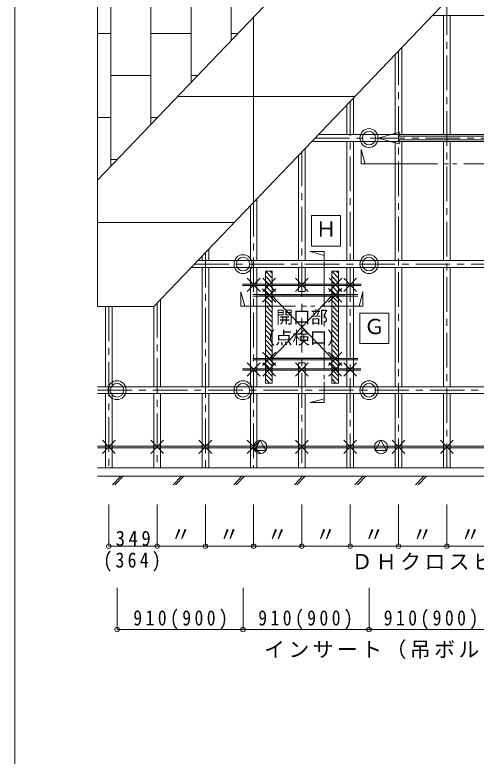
# Model space of a CAD drawing. Units: millimetres on the paper, enlarged 10 times, with parts at other scales. Extents: x -2077 to 2023, y -1433 to 1417.
# Drawn here: x -2077 to -1411, y -298 to 772 of the extents above; entities that cross this region are included whole.
import ezdxf
from ezdxf.enums import TextEntityAlignment as Align

# ---------------------------------------------------------------- set-up
doc = ezdxf.new("R2010")
doc.units = ezdxf.units.MM
doc.header["$LTSCALE"] = 10
doc.linetypes.add('CHAIN1', pattern=[8, 5, -1, 1, -1])
doc.linetypes.add('DOUBLE_CHAIN1', pattern=[8.8, 5, -1, 0.6, -0.6, 0.6, -1])
for name, color, linetype, lineweight in [('0-0_基本', 7, 'Continuous', 9), ('0-1_軸組', 7, 'Continuous', 9), ('0-2_インサート', 7, 'Continuous', 9), ('0-3_文字', 7, 'Continuous', 9), ('0-4_ブレース', 7, 'Continuous', 9), ('0-5_仕上', 7, 'Continuous', 9), ('F-0_図枠', 7, 'Continuous', 9)]:
    doc.layers.add(name, color=color, linetype=linetype, lineweight=lineweight)
doc.styles.add('ＭＳ ゴシック', font='')
doc.styles.get('ＭＳ ゴシック').set_extended_font_data('MS Gothic')

msp = doc.modelspace()

# ---------------------------------------------------------------- linework, layer by layer
at = {"layer": '0-0_基本', "color": 4, "linetype": 'CHAIN1'}
for p, q in [((-1453.5, 793.23), (-1453.5, 118.28)), ((-1523.23, 720.43), (-1523.23, 118.28)), ((-1592.96, 647.63), (-1592.96, 118.28)), ((-1644.06, 594.28), (-904.47, 594.28)), ((-1662.69, 574.83), (-1662.69, 118.28)), ((-1732.42, 502.03), (-1732.42, 118.28)), ((-1802.15, 429.23), (-1802.15, 118.28)), ((-1818.38, 412.28), (-904.47, 412.28)), ((-1871.88, 356.43), (-1871.88, 118.28)), ((-1941.61, 351.28), (-1941.61, 118.28)), ((-1958.08, 230.28), (-904.47, 230.28))]:
    msp.add_line(p, q, dxfattribs=at)
at = {"layer": '0-0_基本'}
for p, q in [((-1741.65, 372.65), (-1723.19, 391.92)), ((-1741.65, 391.92), (-1723.19, 372.65)), ((-1719.18, 372.65), (-1700.72, 391.92)), ((-1719.18, 391.92), (-1700.72, 372.65)), ((-1671.92, 372.65), (-1653.46, 391.92)), ((-1671.92, 391.92), (-1653.46, 372.65)), ((-1623.4, 372.65), (-1604.94, 391.92)), ((-1623.4, 391.92), (-1604.94, 372.65)), ((-1602.19, 372.65), (-1583.73, 391.92)), ((-1602.19, 391.92), (-1583.73, 372.65)), ((-1748.35, 383.28), (-1577.07, 383.28)), ((-1748.35, 381.28), (-1577.07, 381.28)), ((-1719.59, 357.57), (-1700.32, 376.84)), ((-1719.59, 376.84), (-1700.32, 357.57)), ((-1624.16, 376.85), (-1604.89, 357.58)), ((-1624.16, 357.58), (-1604.89, 376.85)), ((-1733.49, 368.2), (-1582.02, 368.2)), ((-1733.49, 366.2), (-1582.02, 366.2)), ((-1719.74, 285), (-1700.47, 265.73)), ((-1719.74, 265.73), (-1700.47, 285)), ((-1624.16, 265.72), (-1604.89, 284.98)), ((-1624.16, 284.98), (-1604.89, 265.72)), ((-1741.65, 250.65), (-1723.19, 269.92)), ((-1741.65, 269.92), (-1723.19, 250.65)), ((-1733.49, 276.2), (-1582.02, 276.2)), ((-1733.49, 274.2), (-1582.02, 274.2)), ((-1719.34, 250.53), (-1700.88, 269.8)), ((-1719.34, 269.8), (-1700.88, 250.53)), ((-1671.92, 250.65), (-1653.46, 269.92)), ((-1671.92, 269.92), (-1653.46, 250.65)), ((-1623.75, 250.53), (-1605.3, 269.8)), ((-1623.75, 269.8), (-1605.3, 250.53)), ((-1602.19, 250.65), (-1583.73, 269.92)), ((-1602.19, 269.92), (-1583.73, 250.65)), ((-1748.35, 261.28), (-1577.55, 261.28)), ((-1748.35, 259.28), (-1577.55, 259.28)), ((-1950.84, 138.65), (-1932.38, 157.92)), ((-1950.84, 157.92), (-1932.38, 138.65)), ((-1881.11, 138.65), (-1862.65, 157.92)), ((-1881.11, 157.92), (-1862.65, 138.65)), ((-1811.38, 138.65), (-1792.92, 157.92)), ((-1811.38, 157.92), (-1792.92, 138.65)), ((-1741.65, 138.65), (-1723.19, 157.92)), ((-1741.65, 157.92), (-1723.19, 138.65)), ((-1671.92, 138.65), (-1653.46, 157.92)), ((-1671.92, 157.92), (-1653.46, 138.65)), ((-1602.19, 138.65), (-1583.73, 157.92)), ((-1602.19, 157.92), (-1583.73, 138.65)), ((-1532.46, 138.65), (-1514, 157.92)), ((-1532.46, 157.92), (-1514, 138.65)), ((-1462.73, 138.65), (-1444.27, 157.92)), ((-1462.73, 157.92), (-1444.27, 138.65)), ((-1958.08, 149.28), (-904.47, 149.28)), ((-1958.08, 147.28), (-904.47, 147.28)), ((-1958.08, 118.28), (-904.47, 118.28)), ((-1936.45, 93.77), (-1924.47, 106.28)), ((-1932.88, 93.77), (-1920.9, 106.28)), ((-1848.85, 93.77), (-1836.87, 106.28)), ((-1845.28, 93.77), (-1833.3, 106.28)), ((-1761.25, 93.77), (-1749.27, 106.28)), ((-1757.68, 93.77), (-1745.7, 106.28)), ((-1673.65, 93.77), (-1661.67, 106.28)), ((-1670.08, 93.77), (-1658.1, 106.28)), ((-1586.05, 93.77), (-1574.07, 106.28)), ((-1582.48, 93.77), (-1570.5, 106.28)), ((-1498.45, 93.77), (-1486.47, 106.28)), ((-1494.88, 93.77), (-1482.9, 106.28))]:
    msp.add_line(p, q, dxfattribs=at)
msp.add_lwpolyline([(-892.47, 1048.28), (-892.47, 106.28), (-1958.08, 106.28)], dxfattribs=at)
at = {"layer": '0-1_軸組'}
for p, q in [((-904.47, 771.28), (-1474.52, 771.28)), ((-1458.29, 771.28), (-1458.29, 599.28)), ((-1448.71, 771.28), (-1448.71, 599.28)), ((-1518.44, 725.43), (-1518.44, 599.28)), ((-1528.02, 715.43), (-1528.02, 599.28)), ((-1597.75, 642.63), (-1597.75, 599.28)), ((-1588.17, 652.63), (-1588.17, 599.28)), ((-1588.17, 606.08), (-1588.17, 599.28)), ((-904.47, 589.28), (-1648.84, 589.28)), ((-904.47, 599.28), (-1639.27, 599.28)), ((-1597.75, 589.28), (-1597.75, 417.28)), ((-1588.17, 589.28), (-1588.17, 417.28)), ((-1528.02, 589.28), (-1528.02, 417.28)), ((-1518.44, 589.28), (-1518.44, 417.28)), ((-1458.29, 589.28), (-1458.29, 417.28)), ((-1448.71, 589.28), (-1448.71, 417.28)), ((-1657.9, 579.83), (-1657.9, 417.28)), ((-1667.48, 569.83), (-1667.48, 417.28)), ((-1727.63, 507.03), (-1727.63, 417.28)), ((-1737.21, 497.03), (-1737.21, 417.28)), ((-1797.36, 434.23), (-1797.36, 417.28)), ((-1806.94, 424.23), (-1806.94, 417.28)), ((-904.47, 407.28), (-1823.17, 407.28)), ((-904.47, 417.28), (-1813.59, 417.28)), ((-1806.94, 407.28), (-1806.94, 235.28)), ((-1797.36, 407.28), (-1797.36, 235.28)), ((-1737.21, 407.28), (-1737.21, 235.28)), ((-1727.63, 407.28), (-1727.63, 235.28)), ((-1657.9, 407.28), (-1657.9, 372.65)), ((-1597.75, 407.28), (-1597.75, 235.28)), ((-1588.17, 407.28), (-1588.17, 235.28)), ((-1528.02, 407.28), (-1528.02, 235.28)), ((-1518.44, 407.28), (-1518.44, 235.28)), ((-1458.29, 407.28), (-1458.29, 235.28)), ((-1448.71, 407.28), (-1448.71, 235.28)), ((-1715.37, 402.28), (-1705.79, 402.28)), ((-1715.37, 240.28), (-1715.37, 402.28)), ((-1715.37, 402.08), (-1705.79, 392.08)), ((-1708.79, 402.28), (-1705.79, 399.15)), ((-1705.79, 402.28), (-1705.79, 240.28)), ((-1619.59, 402.28), (-1610.01, 402.28)), ((-1619.59, 240.28), (-1619.59, 402.28)), ((-1619.59, 402.08), (-1610.01, 392.08)), ((-1613.01, 402.28), (-1610.01, 399.15)), ((-1610.01, 402.28), (-1610.01, 240.28)), ((-1715.37, 395.01), (-1705.79, 385.01)), ((-1715.37, 387.94), (-1705.79, 377.94)), ((-1619.59, 395.01), (-1610.01, 385.01)), ((-1619.59, 387.94), (-1610.01, 377.94)), ((-1715.37, 380.87), (-1705.79, 370.87)), ((-1619.59, 380.87), (-1610.01, 370.87)), ((-1715.37, 373.8), (-1705.79, 363.8)), ((-1715.37, 366.73), (-1705.79, 356.73)), ((-1619.59, 373.8), (-1610.01, 363.8)), ((-1619.59, 366.73), (-1610.01, 356.73)), ((-1867.09, 361.43), (-1867.09, 235.28)), ((-1715.37, 359.65), (-1705.79, 349.65)), ((-1619.59, 359.65), (-1610.01, 349.65)), ((-1946.4, 351.28), (-1946.4, 235.28)), ((-1936.82, 351.28), (-1936.82, 235.28)), ((-1876.67, 351.28), (-1876.67, 235.28)), ((-1715.37, 352.58), (-1705.79, 342.58)), ((-1715.37, 345.51), (-1705.79, 335.51)), ((-1619.59, 352.58), (-1610.01, 342.58)), ((-1619.59, 345.51), (-1610.01, 335.51)), ((-1715.37, 338.44), (-1705.79, 328.44)), ((-1619.59, 338.44), (-1610.01, 328.44)), ((-1715.37, 331.37), (-1705.79, 321.37)), ((-1715.37, 324.3), (-1705.79, 314.3)), ((-1619.59, 331.37), (-1610.01, 321.37)), ((-1619.59, 324.3), (-1610.01, 314.3)), ((-1715.37, 317.23), (-1705.79, 307.23)), ((-1619.59, 317.23), (-1610.01, 307.23)), ((-1715.37, 310.16), (-1705.79, 300.16)), ((-1715.37, 303.09), (-1705.79, 293.09)), ((-1619.59, 310.16), (-1610.01, 300.16)), ((-1619.59, 303.09), (-1610.01, 293.09)), ((-1715.37, 296.01), (-1705.79, 286.01)), ((-1619.59, 296.01), (-1610.01, 286.01)), ((-1715.37, 288.94), (-1705.79, 278.94)), ((-1715.37, 281.87), (-1705.79, 271.87)), ((-1619.59, 288.94), (-1610.01, 278.94)), ((-1619.59, 281.87), (-1610.01, 271.87)), ((-1715.37, 274.8), (-1705.79, 264.8)), ((-1715.37, 267.73), (-1705.79, 257.73)), ((-1667.48, 269.92), (-1667.48, 235.28)), ((-1667.48, 269.92), (-1657.9, 269.92)), ((-1657.9, 269.92), (-1657.9, 235.28)), ((-1619.59, 274.8), (-1610.01, 264.8)), ((-1619.59, 267.73), (-1610.01, 257.73)), ((-1715.37, 260.66), (-1705.79, 250.66)), ((-1619.59, 260.66), (-1610.01, 250.66)), ((-1715.37, 253.59), (-1705.79, 243.59)), ((-1715.37, 246.52), (-1709.4, 240.28)), ((-1619.59, 253.59), (-1610.01, 243.59)), ((-1619.59, 246.52), (-1613.61, 240.28)), ((-1705.79, 240.28), (-1715.37, 240.28)), ((-1610.01, 240.28), (-1619.59, 240.28)), ((-904.47, 235.28), (-1958.08, 235.28)), ((-904.47, 225.28), (-1958.08, 225.28)), ((-1946.4, 225.28), (-1946.4, 118.28)), ((-1936.82, 225.28), (-1936.82, 118.28)), ((-1876.67, 225.28), (-1876.67, 118.28)), ((-1867.09, 225.28), (-1867.09, 118.28)), ((-1806.94, 225.28), (-1806.94, 118.28)), ((-1797.36, 225.28), (-1797.36, 118.28)), ((-1737.21, 225.28), (-1737.21, 118.28)), ((-1727.63, 225.28), (-1727.63, 118.28)), ((-1667.48, 225.28), (-1667.48, 118.28)), ((-1657.9, 225.28), (-1657.9, 118.28)), ((-1597.75, 225.28), (-1597.75, 118.28)), ((-1588.17, 225.28), (-1588.17, 118.28)), ((-1528.02, 225.28), (-1528.02, 118.28)), ((-1518.44, 225.28), (-1518.44, 118.28)), ((-1458.29, 225.28), (-1458.29, 118.28)), ((-1448.71, 225.28), (-1448.71, 118.28))]:
    msp.add_line(p, q, dxfattribs=at)
msp.add_lwpolyline([(-1667.48, 407.28), (-1667.48, 372.65), (-1657.9, 372.65)], dxfattribs=at)
at = {"layer": '0-2_インサート'}
for p, q in [((-1722.84, 158.17), (-1731.04, 143.34)), ((-1714.64, 143.34), (-1722.84, 158.17)), ((-1548.51, 158.17), (-1556.72, 143.34)), ((-1548.51, 158.17), (-1556.72, 143.34)), ((-1540.31, 143.34), (-1548.51, 158.17)), ((-1540.31, 143.34), (-1548.51, 158.17)), ((-1731.04, 143.34), (-1714.64, 143.34)), ((-1556.72, 143.34), (-1540.31, 143.34)), ((-1556.72, 143.34), (-1540.31, 143.34))]:
    msp.add_line(p, q, dxfattribs=at)
for centre, major_axis in [((-1565.77, 594.28), (0, 13.62)), ((-1565.77, 594.28), (0, 9.89)), ((-1747.77, 412.28), (0, 13.62)), ((-1747.77, 412.28), (0, 9.89)), ((-1565.77, 412.28), (0, 13.62)), ((-1565.77, 412.28), (0, 9.89)), ((-1929.77, 230.28), (0, 13.62)), ((-1929.77, 230.28), (0, 9.89)), ((-1747.77, 230.28), (0, 13.62)), ((-1747.77, 230.28), (0, 9.89)), ((-1565.77, 230.28), (0, 13.62)), ((-1565.77, 230.28), (0, 9.89)), ((-1722.84, 148.28), (0, 9.89)), ((-1548.51, 148.28), (0, 9.89)), ((-1548.51, 148.28), (0, 9.89))]:
    msp.add_ellipse(centre, major_axis=major_axis, ratio=0.95783, dxfattribs=at)
at = {"layer": '0-3_文字'}
for p, q in [((-1576.92, 577.89), (-1571.55, 556.96)), ((-1576.92, 556.96), (-1576.92, 577.89)), ((-1516.87, 556.96), (-1576.92, 556.96)), ((-1648.9, 482.3), (-1606.75, 482.3)), ((-1648.9, 438.3), (-1648.9, 482.3)), ((-1606.75, 482.3), (-1606.75, 438.3)), ((-1650.71, 430.27), (-1630.67, 424.67)), ((-1630.67, 430.27), (-1650.71, 430.27)), ((-1606.75, 438.3), (-1648.9, 438.3)), ((-1630.67, 430.27), (-1630.67, 400.27)), ((-1750.75, 372.46), (-1745.38, 351.54)), ((-1750.75, 351.54), (-1750.75, 372.46)), ((-1574.63, 372.46), (-1580, 351.54)), ((-1574.63, 351.54), (-1574.63, 372.46)), ((-1750.75, 351.54), (-1722.01, 351.54)), ((-1574.63, 351.54), (-1603.36, 351.54)), ((-1579.17, 341.64), (-1537.02, 341.64)), ((-1579.17, 297.64), (-1579.17, 341.64)), ((-1537.02, 341.64), (-1537.02, 297.64)), ((-1537.02, 297.64), (-1579.17, 297.64)), ((-1630.67, 212.3), (-1630.67, 242.3)), ((-1650.71, 212.3), (-1630.67, 217.9)), ((-1630.67, 212.3), (-1650.71, 212.3)), ((-1941.61, 5.11), (-1941.61, 65.11)), ((-1871.88, 5.11), (-1871.88, 65.11)), ((-1802.15, 5.11), (-1802.15, 65.11)), ((-1732.42, 5.11), (-1732.42, 65.11)), ((-1662.69, 5.11), (-1662.69, 65.11)), ((-1592.96, 5.11), (-1592.96, 65.11)), ((-1523.23, 5.11), (-1523.23, 65.11)), ((-1453.5, 5.11), (-1453.5, 65.11)), ((-1941.61, 5.11), (-965.39, 5.11)), ((-1929.77, -115.23), (-1929.77, -55.23)), ((-1747.77, -115.23), (-1747.77, -55.23)), ((-1565.77, -115.23), (-1565.77, -55.23)), ((-1929.77, -115.23), (-1019.77, -115.23))]:
    msp.add_line(p, q, dxfattribs=at)
at = {"layer": '0-3_文字', "color": 4, "linetype": 'DOUBLE_CHAIN1'}
for p, q in [((-1516.87, 556.96), (-1248.97, 556.96)), ((-1630.67, 400.27), (-1630.67, 242.3)), ((-1722.01, 351.54), (-1603.36, 351.54))]:
    msp.add_line(p, q, dxfattribs=at)
at = {"layer": '0-3_文字'}
for centre in [(-1941.61, 5.11), (-1871.88, 5.11), (-1802.15, 5.11), (-1732.42, 5.11), (-1662.69, 5.11), (-1592.96, 5.11), (-1523.23, 5.11), (-1453.5, 5.11), (-1929.77, -115.23), (-1747.77, -115.23), (-1565.77, -115.23)]:
    msp.add_circle(centre, 3.19, dxfattribs=at)
at = {"layer": '0-4_ブレース'}
for p, q in [((-1552.72, 594.28), (-1522.19, 602.82)), ((-1522.19, 602.82), (-1522.19, 596.78)), ((-1552.72, 594.28), (-1522.19, 585.74)), ((-1398.77, 596.78), (-1522.19, 596.78)), ((-1522.19, 585.74), (-1522.19, 591.78)), ((-1522.19, 591.78), (-1398.77, 591.78))]:
    msp.add_line(p, q, dxfattribs=at)
at = {"layer": '0-5_仕上'}
for p, q in [((-1958.08, 533.28), (-1958.08, 1048.28)), ((-1958.08, 533.28), (-1464.8, 1048.28)), ((-1938.93, 1048.28), (-1938.93, 553.28)), ((-1880.88, 1048.28), (-1880.88, 613.88)), ((-1876.81, 351.28), (-1209.2, 1048.28)), ((-1822.84, 1048.28), (-1822.84, 674.48)), ((-1764.79, 1048.28), (-1764.79, 735.08)), ((-1732.42, 502.03), (-1732.42, 768.88)), ((-1938.93, 745.28), (-1958.08, 745.28)), ((-1822.84, 745.28), (-1880.88, 745.28)), ((-1755.02, 745.28), (-1764.79, 745.28)), ((-1880.88, 684.68), (-1938.93, 684.68)), ((-1813.07, 684.68), (-1822.84, 684.68)), ((-1842.19, 654.28), (-1586.59, 654.28)), ((-1938.93, 624.08), (-1958.08, 624.08)), ((-1871.11, 624.08), (-1880.88, 624.08)), ((-1929.16, 563.48), (-1938.93, 563.48)), ((-1958.08, 533.28), (-1958.08, 351.28)), ((-1958.08, 472.28), (-1760.91, 472.28)), ((-1724.61, 366.28), (-1600.43, 366.28)), ((-1705.79, 276.28), (-1619.59, 366.28)), ((-1705.79, 366.28), (-1619.59, 276.28)), ((-1619.59, 366.28), (-1619.59, 276.28)), ((-1876.81, 351.28), (-1958.08, 351.28)), ((-1724.61, 274.28), (-1600.43, 274.28)), ((-1617.69, 276.28), (-1707.69, 276.28))]:
    msp.add_line(p, q, dxfattribs=at)
msp.add_lwpolyline([(-1619.59, 276.28), (-1705.79, 276.28), (-1705.79, 366.28), (-1619.59, 366.28)], dxfattribs=at)
at = {"layer": 'F-0_図枠'}
msp.add_line((-2077.43, -1432.82), (-2077.43, 1417.18), dxfattribs=at)

# ---------------------------------------------------------------- texts
at = {"layer": '0-3_文字', "style": 'ＭＳ ゴシック'}
for s, height, p in [('Ｈ', 21.99, (-1642.82, 445.3)), ('開口部', 18.33, (-1700.19, 321.28)), ('Ｇ', 21.99, (-1573.09, 304.64)), ('（点検口）', 18.33, (-1726.33, 291.28)), ('〃', 21.99, (-1852.66, 4.73)), ('〃', 21.99, (-1782.93, 4.73)), ('〃', 21.99, (-1713.2, 4.73)), ('〃', 21.99, (-1643.47, 4.73)), ('〃', 21.99, (-1573.74, 4.73)), ('〃', 21.99, (-1504.01, 4.73)), ('〃', 21.99, (-1434.28, 4.73))]:
    msp.add_text(s, height=height, dxfattribs=at).set_placement(p, align=Align.BOTTOM_LEFT)
at = {"layer": '0-3_文字', "char_height": 21.99, "attachment_point": 7, "style": 'ＭＳ ゴシック'}
for s, insert in [('\\T1.38;\\W0.9;349', (-1931.74, 5.11)), ('\\T1.38;\\W0.85;(364)', (-1949.54, -31.68)), ('\\T1.17;ＤＨクロスピッチ', (-1591, -30.4)), ('\\T1.39;\\W0.85;910(900)', (-1906.22, -115.23)), ('\\T1.39;\\W0.85;910(900)', (-1725.76, -115.23)), ('\\T1.39;\\W0.85;910(900)', (-1544.53, -115.23)), ('\\T1.17;インサート（吊ボルト）ピッチ', (-1717.27, -157.88))]:
    msp.add_mtext(s, dxfattribs=dict(at, insert=insert))

doc.saveas('drawing.dxf')
